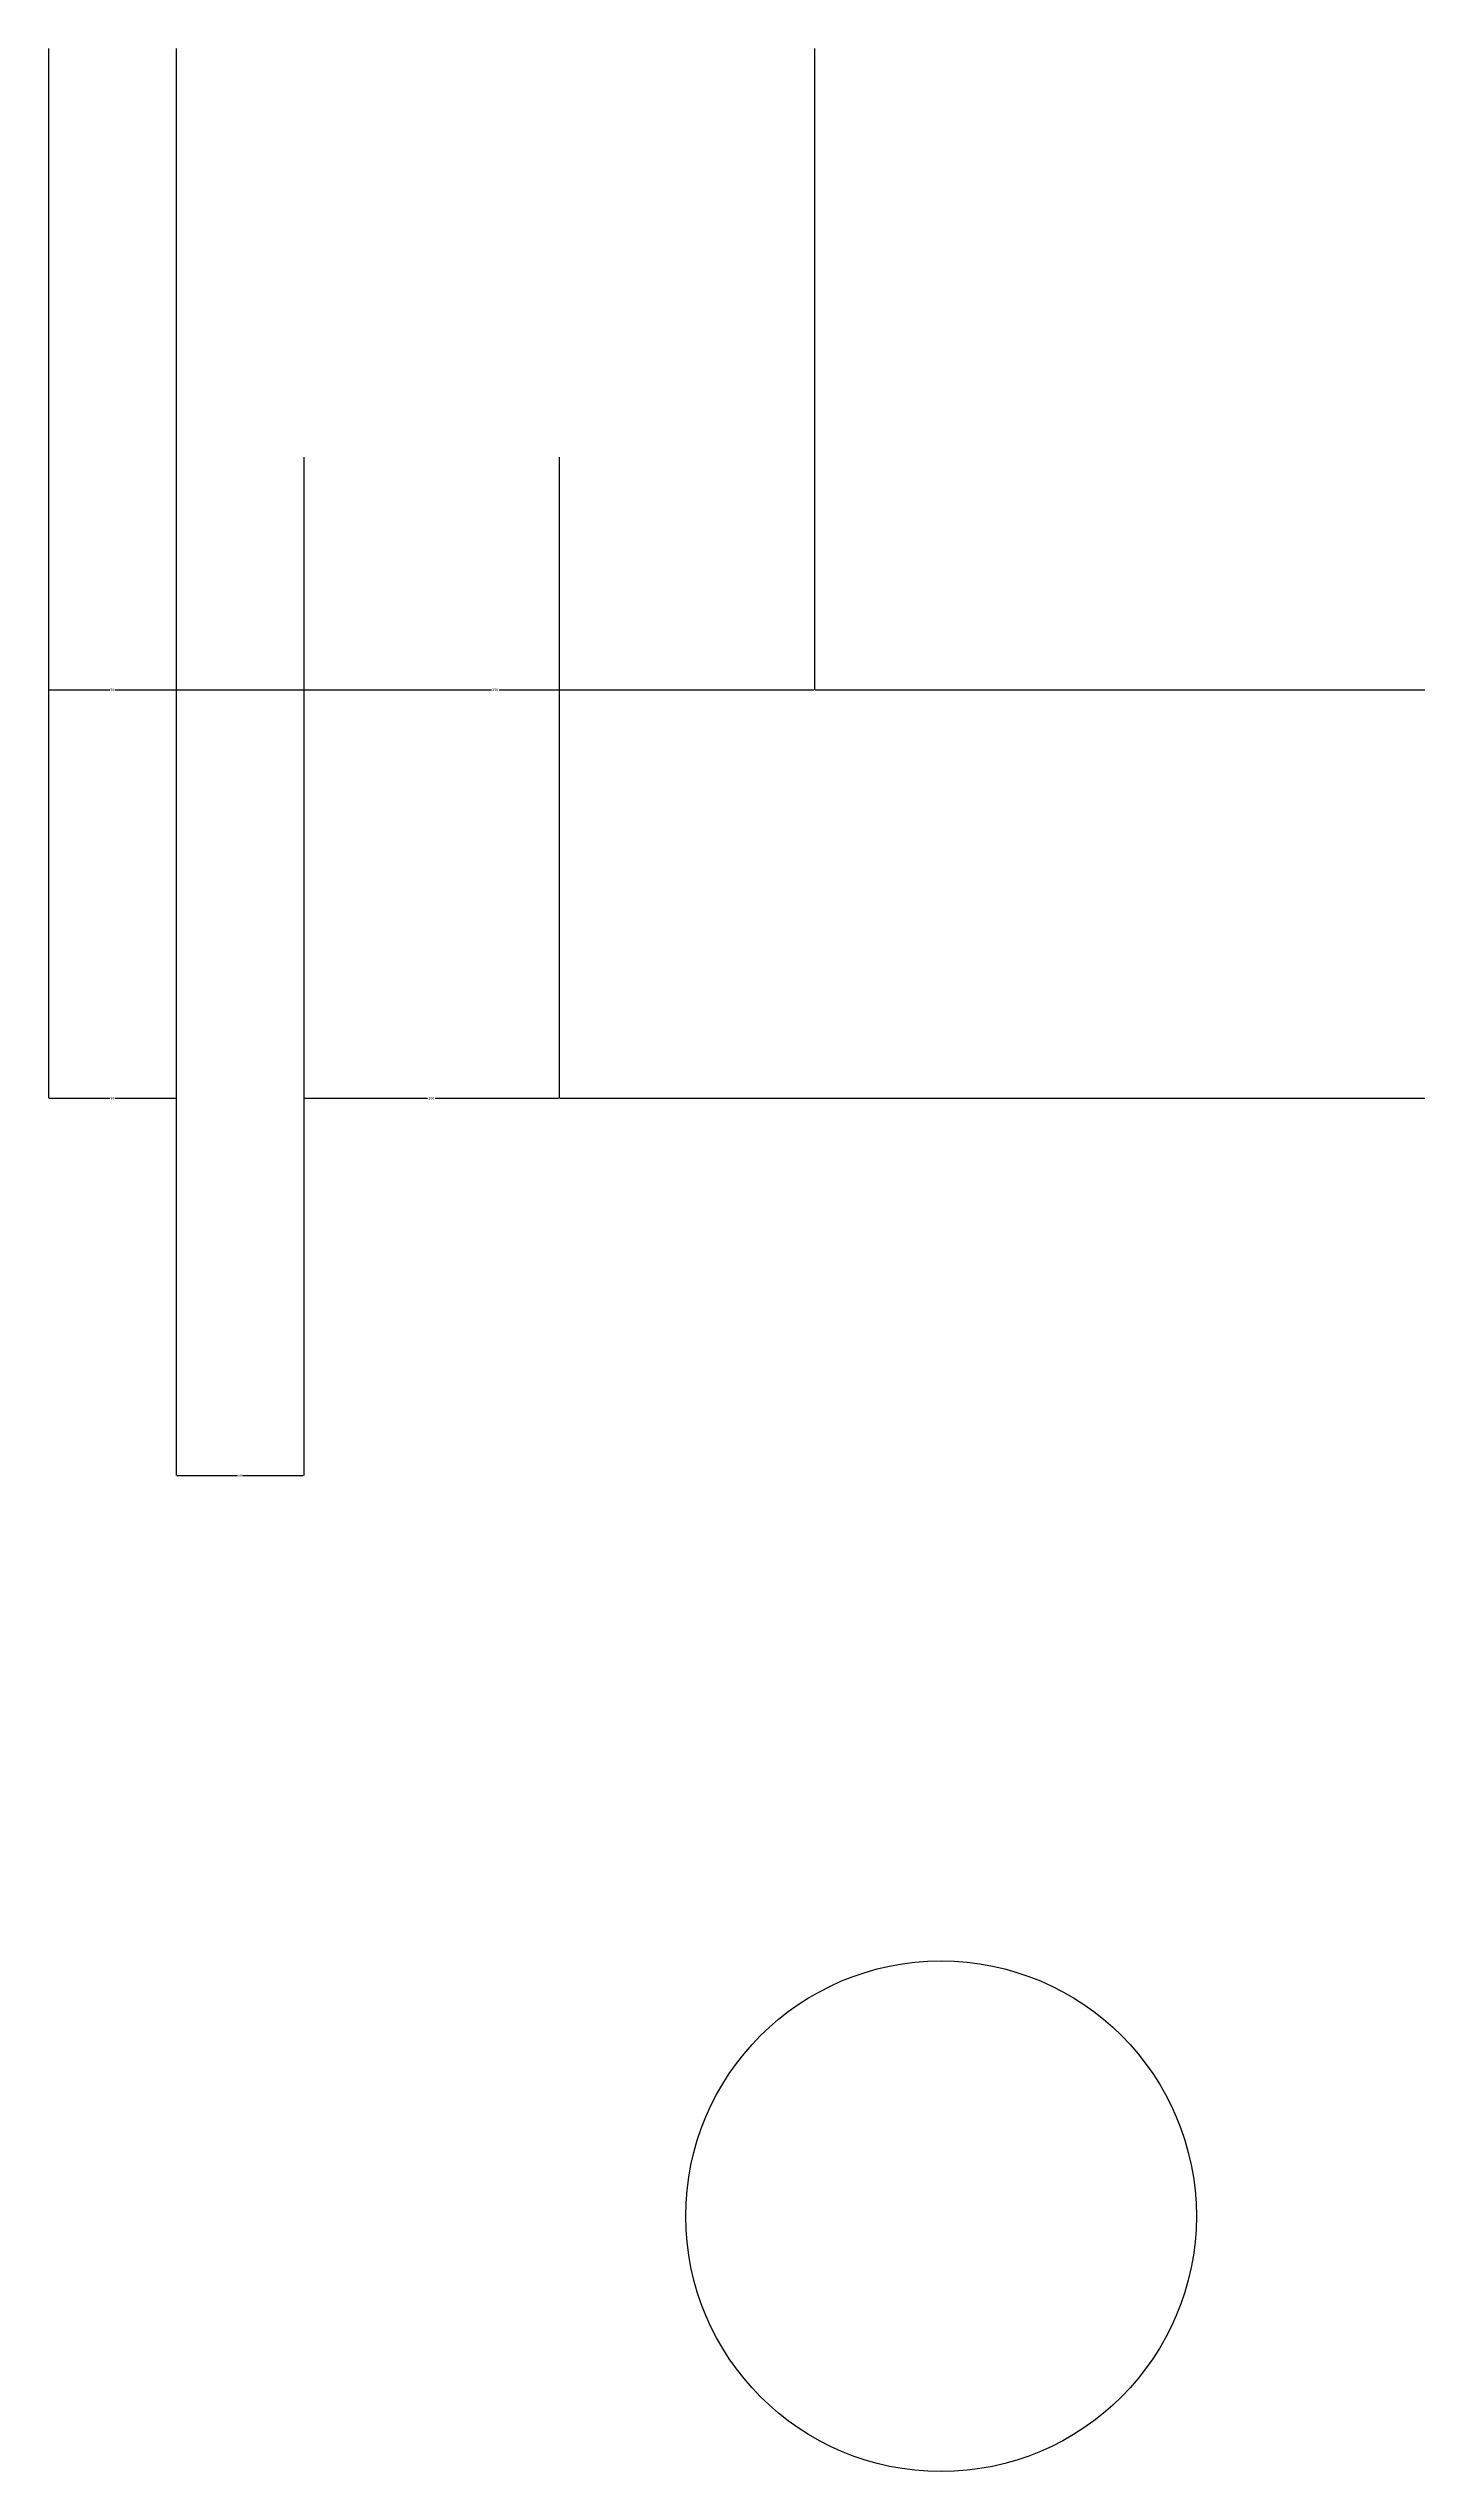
# Model space of a CAD drawing. Header units: metres. Extents: x 2111 to 6674, y -3242 to 1303.
# Drawn here: x 4250 to 4786, y -3090 to -2141 of the extents above; entities that cross this region are included whole.
import ezdxf

# ---------------------------------------------------------------- set-up
doc = ezdxf.new("R2010")
doc.units = ezdxf.units.M
doc.layers.add('LM', color=141, linetype='Continuous')
doc.layers.add('PUB_DIM', color=3, linetype='Continuous')
doc.dimstyles.get("Standard").update_dxf_attribs({"dimtxt": 2.5, "dimasz": 2.5, "dimexe": 1.25, "dimexo": 0.625, "dimtad": 1, "dimcen": 2.5, "dimazin": 3, "dimtfac": 1, "dimtmove": 0, "dimatfit": 3})

# ---------------------------------------------------------------- blocks, each defined once
blk = doc.blocks.new('*D27')
for p, q in [((4550, -2141.16), (4550, -2392.3)), ((6050, -2141.16), (6050, -2392.3)), ((4550.25, -2392.3), (5298, -2392.3)), ((5302, -2392.3), (6049.75, -2392.3))]:
    blk.add_line(p, q)
at = {"layer": 'Defpoints'}
for p in [(4550, -2141.16), (6050, -2141.16), (4550, -2392.3)]:
    blk.add_point(p, dxfattribs=at)
at = {"layer": 'PUB_DIM', "insert": (5300, -2392.3), "char_height": 1, "attachment_point": 5}
blk.add_mtext('1500', dxfattribs=at)
blk = doc.blocks.new('*D28')
for p, q in [((4300, -2141.16), (4300, -2392.3)), ((4550, -2141.16), (4550, -2392.3)), ((4300.25, -2392.3), (4423.5, -2392.3)), ((4426.5, -2392.3), (4549.75, -2392.3))]:
    blk.add_line(p, q)
at = {"layer": 'Defpoints'}
for p in [(4300, -2141.16), (4550, -2141.16), (4300, -2392.3)]:
    blk.add_point(p, dxfattribs=at)
at = {"layer": 'PUB_DIM', "insert": (4425, -2392.3), "char_height": 1, "attachment_point": 5}
blk.add_mtext('250', dxfattribs=at)
blk = doc.blocks.new('*D29')
for p, q in [((4250, -2141.16), (4250, -2392.3)), ((4300, -2141.16), (4300, -2392.3)), ((4250.25, -2392.3), (4274, -2392.3)), ((4276, -2392.3), (4299.75, -2392.3))]:
    blk.add_line(p, q)
at = {"layer": 'Defpoints'}
for p in [(4250, -2141.16), (4300, -2141.16), (4250, -2392.3)]:
    blk.add_point(p, dxfattribs=at)
at = {"layer": 'PUB_DIM', "insert": (4275, -2392.3), "char_height": 1, "attachment_point": 5}
blk.add_mtext('50', dxfattribs=at)
blk = doc.blocks.new('*D32')
for p, q in [((4250, -2301.16), (4250, -2552.3)), ((4300, -2301.16), (4300, -2552.3)), ((4250.25, -2552.3), (4274, -2552.3)), ((4276, -2552.3), (4299.75, -2552.3))]:
    blk.add_line(p, q)
at = {"layer": 'Defpoints'}
for p in [(4250, -2301.16), (4300, -2301.16), (4250, -2552.3)]:
    blk.add_point(p, dxfattribs=at)
at = {"layer": 'PUB_DIM', "insert": (4275, -2552.3), "char_height": 1, "attachment_point": 5}
blk.add_mtext('50', dxfattribs=at)
blk = doc.blocks.new('*D33')
for p, q in [((4300, -2301.16), (4300, -2700)), ((4350, -2301.16), (4350, -2700)), ((4300.25, -2700), (4324, -2700)), ((4326, -2700), (4349.75, -2700))]:
    blk.add_line(p, q)
at = {"layer": 'Defpoints'}
for p in [(4300, -2301.16), (4350, -2301.16), (4300, -2700)]:
    blk.add_point(p, dxfattribs=at)
at = {"layer": 'PUB_DIM', "insert": (4325, -2700), "char_height": 1, "attachment_point": 5}
blk.add_mtext('50', dxfattribs=at)
blk = doc.blocks.new('*D35')
for p, q in [((4350, -2301.16), (4350, -2552.3)), ((4450, -2301.16), (4450, -2552.3)), ((4350.25, -2552.3), (4398.5, -2552.3)), ((4401.5, -2552.3), (4449.75, -2552.3))]:
    blk.add_line(p, q)
at = {"layer": 'Defpoints'}
for p in [(4350, -2301.16), (4450, -2301.16), (4350, -2552.3)]:
    blk.add_point(p, dxfattribs=at)
at = {"layer": 'PUB_DIM', "insert": (4400, -2552.3), "char_height": 1, "attachment_point": 5}
blk.add_mtext('100', dxfattribs=at)
blk = doc.blocks.new('*D38')
for p, q in [((4450, -2301.16), (4450, -2552.3)), ((6150, -2301.16), (6150, -2552.3)), ((4450.25, -2552.3), (5298, -2552.3)), ((5302, -2552.3), (6149.75, -2552.3))]:
    blk.add_line(p, q)
at = {"layer": 'Defpoints'}
for p in [(4450, -2301.16), (6150, -2301.16), (4450, -2552.3)]:
    blk.add_point(p, dxfattribs=at)
at = {"layer": 'PUB_DIM', "insert": (5300, -2552.3), "char_height": 1, "attachment_point": 5}
blk.add_mtext('1700', dxfattribs=at)

msp = doc.modelspace()

# ---------------------------------------------------------------- linework, layer by layer
at = {"layer": 'LM'}
msp.add_circle((4599.6, -2990.12), 100, dxfattribs=at)

# ---------------------------------------------------------------- dimensions: what is measured, and where the dimension line sits
at = {"layer": 'PUB_DIM'}
dim = msp.add_linear_dim(base=(4250, -2392.3), p1=(4250, -2141.16), p2=(4300, -2141.16), text='50', dimstyle='Standard', dxfattribs=at)
dim.commit()
dim.dimension.update_dxf_attribs({"geometry": '*D29', "text_midpoint": (4275, -2392.3)})
for base, p1, p2, picture, middle in [((4300, -2392.3), (4300, -2141.16), (4550, -2141.16), '*D28', (4425, -2392.3)), ((4550, -2392.3), (4550, -2141.16), (6050, -2141.16), '*D27', (5300, -2392.3)), ((4250, -2552.3), (4250, -2301.16), (4300, -2301.16), '*D32', (4275, -2552.3)), ((4300, -2700), (4300, -2301.16), (4350, -2301.16), '*D33', (4325, -2700)), ((4350, -2552.3), (4350, -2301.16), (4450, -2301.16), '*D35', (4400, -2552.3)), ((4450, -2552.3), (4450, -2301.16), (6150, -2301.16), '*D38', (5300, -2552.3))]:
    dim = msp.add_linear_dim(base=base, p1=p1, p2=p2, dimstyle='Standard', dxfattribs=at)
    dim.commit()
    dim.dimension.update_dxf_attribs({"geometry": picture, "text_midpoint": middle})

doc.saveas('drawing.dxf')
